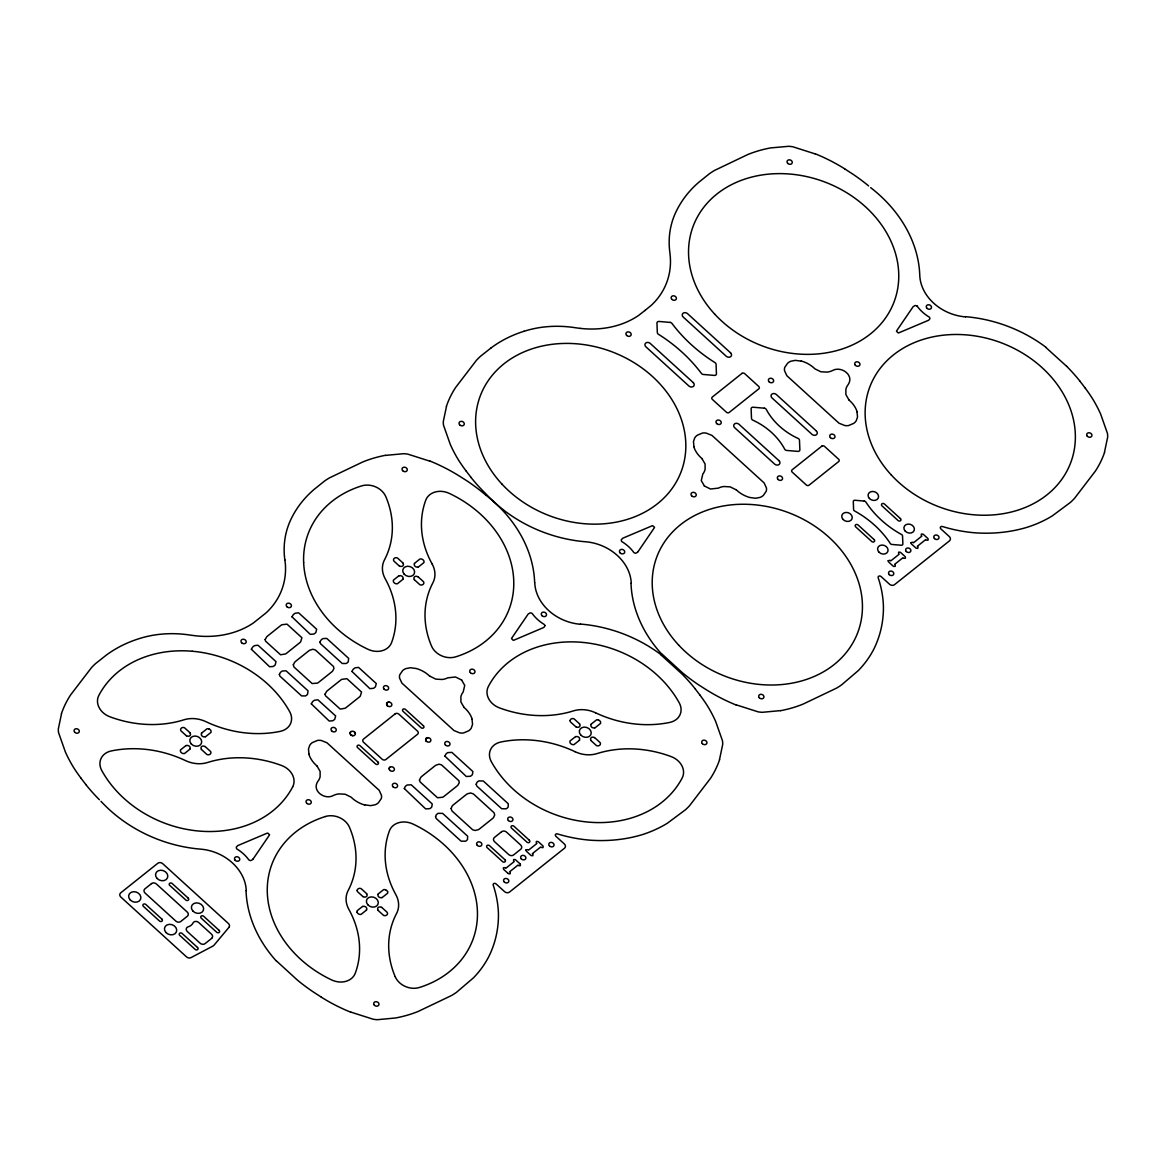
<?xml version="1.0" encoding="UTF-8"?>
<svg xmlns="http://www.w3.org/2000/svg" width="1166" height="1166" viewBox="0 0 1166 1166"><rect width="100%" height="100%" fill="white"/><g stroke="black" fill="none" stroke-linecap="round" stroke-linejoin="round"><path stroke-width="1.5" d="M357.16 890.416L357.292 891.218A1.938 1.589 20.6 0 0 357.787 891.903L363.063 896.712M570.087 720.632L570.218 721.433A1.938 1.589 20.6 0 0 570.713 722.133L575.989 726.928M61.521 713.723L58.3 729.071A33.45 27.343 20.6 0 0 58.562 732.656L65.369 751.953A146.1 119.384 20.6 0 0 73.764 767.782A175.862 143.709 20.6 0 0 80.979 778.159M446.505 406.336L443.269 421.698A33.45 27.343 20.6 0 0 443.532 425.269L450.353 444.581A146.1 119.384 20.6 0 0 458.734 460.41A175.862 143.709 20.6 0 0 465.963 470.787M719.495 759.664L722.731 744.302A33.45 27.343 20.6 0 0 722.468 740.731L715.647 721.419A146.1 119.384 20.6 0 0 707.266 705.59A175.862 143.709 20.6 0 0 700.037 695.213M1104.479 452.277L1107.7 436.929A33.45 27.343 20.6 0 0 1107.438 433.344L1100.631 414.047A146.1 119.384 20.6 0 0 1092.236 398.218A175.862 143.709 20.6 0 0 1085.021 387.841M253.022 859.109L269.157 835.468A3.309 2.711 20.6 0 0 269.521 834.623L267.655 833.078A3.44 2.813 20.6 0 0 266.81 833.326L237.747 845.612L236.246 847.186L236.611 848.804A36.802 30.068 20.6 0 1 248.956 860.027L250.282 860.595A4.052 3.309 20.6 0 0 252.935 859.065M637.991 551.737L654.126 528.081A3.309 2.711 20.6 0 0 654.505 527.236L652.639 525.706A3.44 2.813 20.6 0 0 651.779 525.953L622.717 538.24L621.23 539.814L621.58 541.432A36.802 30.068 20.6 0 1 633.94 552.64L635.266 553.223A4.052 3.309 20.6 0 0 637.904 551.678M645.046 310.418L638.531 315.49A87.217 71.272 20.6 0 1 580.216 328.375M186.123 745.438L180.745 749.723A1.603 1.312 20.6 0 0 180.424 750.146L180.468 751.443A3.469 2.828 20.6 0 0 182.683 753.455L184.199 753.586A1.603 1.312 20.6 0 0 184.709 753.338L190.087 749.053M201.412 733.254L206.79 728.954A1.603 1.312 20.6 0 1 207.3 728.706L208.816 728.837M399.049 575.654L393.671 579.939A1.603 1.312 20.6 0 0 393.35 580.362L393.394 581.659A3.469 2.828 20.6 0 0 395.609 583.67L397.125 583.802A1.603 1.312 20.6 0 0 397.635 583.554L403.013 579.269M414.338 563.47L419.716 559.17A1.603 1.312 20.6 0 1 420.226 558.922L421.742 559.053A3.469 2.828 20.6 0 1 423.943 561.079L424.016 562.376A1.603 1.312 20.6 0 1 423.681 562.784L418.303 567.084M205.376 736.868L210.755 732.569A1.603 1.312 20.6 0 0 211.075 732.161L211.031 730.849A3.469 2.828 20.6 0 0 208.816 728.852M362.728 906.303L357.335 910.588A1.603 1.312 20.6 0 0 357.015 910.996L357.058 912.308M378.003 894.103L383.395 889.818A1.603 1.312 20.6 0 1 383.891 889.571L385.421 889.687M575.654 736.518L570.261 740.804A1.603 1.312 20.6 0 0 569.941 741.212L569.985 742.523A3.469 2.828 20.6 0 0 572.215 744.535L573.73 744.666A1.603 1.312 20.6 0 0 574.24 744.418L579.619 740.133M590.929 724.334L596.322 720.034A1.603 1.312 20.6 0 1 596.817 719.786L598.347 719.918M366.692 909.903L361.314 914.202A1.603 1.312 20.6 0 1 360.804 914.45L359.274 914.319A3.469 2.828 20.6 0 1 357.073 912.308M381.967 897.718L387.36 893.433A1.603 1.312 20.6 0 0 387.68 893.025L387.637 891.713M594.893 727.934L600.286 723.649A1.603 1.312 20.6 0 0 600.607 723.241L600.563 721.929A3.469 2.828 20.6 0 0 598.347 719.918M644.944 310.491L651.328 305.288A87.217 71.272 20.6 0 0 670.275 256.549L669.867 252.512A104.051 85.031 20.6 0 1 677.475 208.889A128.726 105.188 20.6 0 1 699.075 182.042L709.54 173.647A95.175 77.772 20.6 0 1 714.51 170.44L747.814 154.524A123.188 100.655 20.6 0 1 770.42 147.936L788.653 146.304A33.45 27.343 20.6 0 1 792.822 146.77L814.961 153.839M491.061 347.92L480.538 356.242A95.175 77.772 20.6 0 0 476.471 360.265L455.6 387.52A123.188 100.655 20.6 0 0 446.403 406.307M385.48 455.396L403.669 453.691A33.45 27.343 20.6 0 1 407.838 454.142L429.992 461.211M780.52 710.604L762.331 712.309A33.45 27.343 20.6 0 1 758.162 711.858L736.008 704.789M580.216 328.404L575.508 327.748A104.051 85.031 20.6 0 0 523.942 331.319M801.246 361.139L795.329 360.367L790.898 361.212A12.083 9.882 20.6 0 0 787.56 363.296L784.733 367.421A10.669 8.716 20.6 0 0 784.543 370.715L786.861 375.714L838.995 423.2L844.694 425.503A10.669 8.716 20.6 0 0 848.557 425.561L853.585 423.433A12.083 9.882 20.6 0 0 856.238 420.737L857.535 417.02L857.025 411.933M364.754 804.861L370.671 805.633L375.102 804.788A12.083 9.882 20.6 0 0 378.44 802.704L381.267 798.579A10.669 8.716 20.6 0 0 381.457 795.285L379.139 790.286L327.005 742.8L321.306 740.497A10.669 8.716 20.6 0 0 317.444 740.439L312.415 742.567A12.083 9.882 20.6 0 0 309.762 745.263L308.465 748.98L308.975 754.067M351.039 1012.161L373.178 1019.23A33.45 27.343 20.6 0 0 377.347 1019.696L395.551 1017.976A123.188 100.655 20.6 0 0 418.171 1011.447L451.49 995.545A95.175 77.772 20.6 0 0 456.46 992.353L473.425 977.866A128.916 105.348 20.6 0 0 488.539 957.111A136.845 111.819 20.6 0 0 498.436 913.313A128.916 105.348 20.6 0 0 493.203 885.125A1.793 1.458 20.6 0 1 496.118 883.945L504.557 891.64A3.571 2.93 20.6 0 0 509.513 892.063L564.504 848.207A3.571 2.93 20.6 0 0 564.344 843.965L555.89 836.27A1.793 1.458 20.6 0 1 557.479 833.909A128.916 105.348 20.6 0 0 590.156 840.176A136.845 111.819 20.6 0 0 642.072 834.696A128.916 105.348 20.6 0 0 667.375 823.225L685.462 809.758A95.175 77.772 20.6 0 0 689.529 805.735L710.4 778.48A123.188 100.655 20.6 0 0 719.597 759.693M844.621 168.837L851.85 173.486A172.495 140.955 20.6 0 1 868.626 185.919M321.379 997.163L314.15 992.514A172.495 140.955 20.6 0 1 297.374 980.081L276.59 961.046M1045.727 347.337L1066.628 366.299M660.758 654.724L681.658 673.671A172.495 140.955 20.6 0 1 695.14 688.742M736.023 489.749L730.149 486.863L723.853 486.514A17.592 14.371 20.6 0 0 718.314 488.146L710.502 489.02L704.366 485.989M429.977 676.251L435.851 679.137L442.147 679.486A17.592 14.371 20.6 0 0 447.686 677.854L455.498 676.98L461.634 680.011M704.41 486.018L701.276 480.596L702.807 474.023A17.592 14.371 20.6 0 0 705.095 469.417L705.095 464.053L702.107 458.85M461.59 679.982L464.724 685.404L463.194 691.977A17.592 14.371 20.6 0 0 460.905 696.583L460.905 701.947L463.893 707.15M354.333 731.854L354.726 732.219A2.667 2.186 20.6 0 1 355.339 733.472L355.382 733.691M485.814 495.113L483.642 493.305A172.495 140.955 20.6 0 0 466.896 480.829L459.637 476.224A158.284 129.339 20.6 0 0 430.05 461.066M870.652 187.624L870.783 187.741A128.843 105.29 20.6 0 1 919.77 275.293A44.906 36.7 20.6 0 0 965.39 316.875M403.101 563.12L397.825 558.31A1.938 1.589 20.6 0 0 397.038 557.844L396.119 557.683A3.104 2.536 20.6 0 0 393.525 559.782L393.612 560.569A1.938 1.589 20.6 0 0 394.108 561.269L399.384 566.078M417.967 576.66L423.243 581.47A1.938 1.589 20.6 0 1 423.739 582.169L423.856 582.956A3.104 2.536 20.6 0 1 421.232 585.026L420.314 584.895A1.938 1.589 20.6 0 1 419.527 584.428L414.251 579.619M579.691 723.969L574.415 719.174A1.938 1.589 20.6 0 0 573.628 718.708L572.71 718.548A3.104 2.536 20.6 0 0 570.13 720.646M594.558 737.524L599.849 742.334A1.938 1.589 20.6 0 1 600.33 743.019L600.461 743.821A3.104 2.536 20.6 0 1 597.823 745.876L596.919 745.744A1.938 1.589 20.6 0 1 596.132 745.293L590.856 740.483M519.803 863.656L515.97 860.158A2.784 2.274 20.6 0 0 515.037 859.561L513.638 859.561L513.608 860.916A2.857 2.332 20.6 0 0 514.177 861.587L505.796 868.276A2.784 2.274 20.6 0 0 504.863 867.664L503.391 867.752L503.45 869.02A2.857 2.332 20.6 0 0 504.004 869.705L507.851 873.203M190.175 732.904L184.884 728.094A1.938 1.589 20.6 0 0 184.111 727.628L183.193 727.467A3.104 2.536 20.6 0 0 180.599 729.566L180.686 730.353A1.938 1.589 20.6 0 0 181.182 731.053L186.458 735.863M205.041 746.444L210.317 751.254A1.938 1.589 20.6 0 1 210.813 751.953L210.929 752.74A3.104 2.536 20.6 0 1 208.306 754.796L207.388 754.679A1.938 1.589 20.6 0 1 206.601 754.213L201.324 749.403M366.765 893.754L361.489 888.944A1.938 1.589 20.6 0 0 360.702 888.492L359.784 888.332A3.104 2.536 20.6 0 0 357.204 890.43M381.632 907.308L386.923 912.118A1.938 1.589 20.6 0 1 387.404 912.803L387.535 913.605A3.104 2.536 20.6 0 1 384.897 915.66L383.993 915.529A1.938 1.589 20.6 0 1 383.206 915.062L377.93 910.267M100.961 801.304L101.34 801.683A128.843 105.29 20.6 0 0 200.61 849.139A44.906 36.7 20.6 0 1 246.259 890.707M916.972 305.886L915.106 305.477L913.167 306.643L896.843 330.532A3.44 2.813 20.6 0 0 896.508 331.246L898.184 332.937A3.309 2.711 20.6 0 0 899.19 332.674L927.947 320.533A4.052 3.309 20.6 0 0 929.914 318.318L929.389 317.196A36.802 30.068 20.6 0 1 917.044 305.973L917.044 305.973M848.877 399.778L845.875 394.574L845.889 389.211A17.592 14.371 20.6 0 1 848.163 384.605C854.532 375.175 841.269 365.716 832.655 370.482A17.592 14.371 20.6 0 1 827.117 372.114L820.835 371.765L814.947 368.879A26.585 21.717 20.6 0 0 801.275 360.994M317.137 766.222L320.125 771.426L320.111 776.789A17.592 14.371 20.6 0 1 317.837 781.395C311.468 790.825 324.731 800.284 333.345 795.518A17.592 14.371 20.6 0 1 338.883 793.886L345.165 794.235L351.053 797.121A26.585 21.717 20.6 0 0 364.725 805.006M661.559 653.674L682.358 672.695A172.495 140.955 20.6 0 0 699.104 685.171L706.363 689.776A158.284 129.339 20.6 0 0 735.95 704.934M1080.08 381.369L1085.036 387.841M695.111 688.756L700.052 695.213M470.889 477.244L465.948 470.787M85.92 784.631L80.964 778.159M472.041 719.32L472.551 724.392L471.268 728.109A12.083 9.882 20.6 0 1 468.601 730.82L463.587 732.948A10.669 8.716 20.6 0 1 459.725 732.875L454.026 730.572L401.891 683.087L399.574 678.087A10.669 8.716 20.6 0 1 399.749 674.808L402.576 670.669A12.083 9.882 20.6 0 1 405.914 668.599L410.359 667.739L416.262 668.512A26.585 21.717 20.6 0 1 429.86 676.324M693.959 446.68L693.449 441.608L694.732 437.891A12.083 9.882 20.6 0 1 697.399 435.18L702.413 433.052A10.669 8.716 20.6 0 1 706.275 433.125L711.974 435.428L764.109 482.913L766.426 487.913A10.669 8.716 20.6 0 1 766.251 491.192L763.424 495.331A12.083 9.882 20.6 0 1 760.086 497.401L755.641 498.261L749.738 497.488A26.585 21.717 20.6 0 1 736.14 489.676M284.898 559.884L285.349 563.936A87.217 71.272 20.6 0 1 266.329 612.646L253.547 622.863A87.217 71.272 20.6 0 1 195.247 635.747L190.539 635.135A104.051 85.031 20.6 0 0 138.958 638.706A128.726 105.188 20.6 0 0 106.077 655.292L95.554 663.614A95.175 77.772 20.6 0 0 91.487 667.637L70.63 694.892A123.188 100.655 20.6 0 0 61.419 713.679M352.846 735.702A2.667 2.186 20.6 0 1 350.835 731.709M387.447 705.794A2.667 2.186 20.6 0 1 389.153 702.136M389.153 768.788A2.653 2.172 20.6 0 1 389.867 767.272M426.479 741.343A2.667 2.186 20.6 0 1 428.184 737.684M99.358 799.716A172.495 140.955 20.6 0 1 85.89 784.645M276.415 961.134A128.916 105.348 20.6 0 1 246.041 890.707M350.981 1012.307A158.284 129.339 20.6 0 1 321.35 997.207M580.435 624.072A128.916 105.348 20.6 0 1 660.874 654.578M580.42 624.262A44.906 36.7 20.6 0 1 534.757 582.665M485.712 495.04A128.726 105.188 20.6 0 1 534.64 582.519M385.436 455.308A123.188 100.655 20.6 0 0 362.845 461.925L329.541 477.827A95.175 77.772 20.6 0 0 324.556 481.019L314.12 489.414A128.726 105.188 20.6 0 0 292.491 516.261A104.051 85.031 20.6 0 0 284.839 559.928M317.225 766.135A26.585 21.717 20.6 0 1 308.815 754.081M325.314 816.55A107.33 87.712 20.6 0 0 267.32 893.039A107.33 87.712 20.6 0 0 331.742 979.979A17.884 14.619 20.6 0 0 355.251 973.26A101.967 83.325 20.6 0 0 348.882 909.422A26.833 21.921 20.6 0 1 348.153 890.533A101.967 83.325 20.6 0 0 349.509 827.35A17.884 14.619 20.6 0 0 325.299 816.535M292.681 786.846A107.33 87.712 20.6 0 1 199.284 831.081A107.33 87.712 20.6 0 1 101.763 770.522A17.884 14.619 20.6 0 1 111.207 750.962A101.967 83.325 20.6 0 1 185.525 760.611A26.833 21.921 20.6 0 0 207.577 762.491A101.967 83.325 20.6 0 1 281.633 765.523A17.884 14.619 20.6 0 1 292.695 786.846M463.806 707.237A26.585 21.717 20.6 0 1 472.201 719.291M432.134 563.965A101.967 83.325 20.6 0 1 425.779 500.127A17.884 14.619 20.6 0 1 449.304 493.393A107.33 87.712 20.6 0 1 513.725 580.347A107.33 87.712 20.6 0 1 455.731 656.837A17.884 14.619 20.6 0 1 431.507 646.022A101.967 83.325 20.6 0 1 432.877 582.84A26.833 21.921 20.6 0 0 432.134 563.965M848.775 399.865A26.585 21.717 20.6 0 1 857.185 411.919M702.209 458.763A26.585 21.717 20.6 0 1 693.799 446.709M491.148 347.862A128.843 105.29 20.6 0 1 524.044 331.261M470.86 477.258A172.495 140.955 20.6 0 0 484.327 492.329L486.324 494.297A128.843 105.29 20.6 0 0 585.58 541.767A44.906 36.7 20.6 0 1 631.243 583.335M661.384 653.762A128.916 105.348 20.6 0 1 631.01 583.321M780.564 710.692A123.188 100.655 20.6 0 0 803.155 704.075L836.459 688.173A95.175 77.772 20.6 0 0 841.444 684.981L858.395 670.494A128.916 105.348 20.6 0 0 873.509 649.739A136.845 111.819 20.6 0 0 883.405 605.926A128.916 105.348 20.6 0 0 878.187 577.753A1.793 1.458 20.6 0 1 881.088 576.558L889.541 584.253A3.571 2.93 20.6 0 0 894.482 584.676L949.488 540.835A3.571 2.93 20.6 0 0 949.313 536.593L940.875 528.898A1.793 1.458 20.6 0 1 942.449 526.522A128.814 105.261 20.6 0 0 975.097 532.818A136.845 111.819 20.6 0 0 1027.042 527.309A128.916 105.348 20.6 0 0 1052.359 515.838L1070.432 502.386A95.175 77.772 20.6 0 0 1074.513 498.363L1095.37 471.108A123.188 100.655 20.6 0 0 1104.581 452.321M965.404 316.686A128.916 105.348 20.6 0 1 1045.844 347.191M1066.642 366.284A172.495 140.955 20.6 0 1 1080.11 381.355M815.019 153.693A158.284 129.339 20.6 0 1 844.65 168.793M362.859 906.478A2.609 2.128 20.6 0 1 366.474 909.786M385.407 889.702A3.469 2.828 20.6 0 1 387.622 891.713M381.836 897.528A2.609 2.128 20.6 0 1 378.221 894.235M366.62 893.841A2.623 2.143 20.6 0 1 363.165 896.596M378.075 910.18A2.623 2.143 20.6 0 1 381.53 907.425M591.002 740.395A2.623 2.143 20.6 0 1 594.456 737.641M579.546 724.057A2.623 2.143 20.6 0 1 576.091 726.812M575.785 736.708A2.609 2.128 20.6 0 1 579.4 740.002M594.762 727.744A2.609 2.128 20.6 0 1 591.147 724.45M418.171 566.895A2.609 2.128 20.6 0 1 414.542 563.586M399.18 575.844A2.609 2.128 20.6 0 1 402.809 579.138M414.396 579.531A2.623 2.143 20.6 0 1 417.865 576.776M402.955 563.193A2.623 2.143 20.6 0 1 399.486 565.947M190.029 732.977A2.623 2.143 20.6 0 1 186.56 735.731M201.47 749.315A2.623 2.143 20.6 0 1 204.939 746.561M205.245 736.679A2.609 2.128 20.6 0 1 201.616 733.37M186.254 745.628A2.609 2.128 20.6 0 1 189.883 748.922M519.803 863.656A2.857 2.332 20.6 0 1 520.371 864.341L520.357 865.682L518.943 865.697A2.784 2.274 20.6 0 1 518.025 865.085L509.644 871.774A2.857 2.332 20.6 0 1 510.198 872.445L510.256 873.728L508.784 873.8A2.784 2.274 20.6 0 1 507.851 873.203M404.325 788.566L425.663 808.913L429.758 808.665A8.687 7.098 20.6 0 0 431.77 806.959L432.236 803.957L411.219 784.791L407.123 785.024A8.687 7.098 20.6 0 0 405.127 786.729L404.325 788.566M419.454 780.127L420.095 781.905L437.512 797.748L442.73 797.238A11.645 9.517 20.6 0 0 444.013 796.378L456.839 786.146A11.645 9.517 20.6 0 0 457.932 785.126L459.258 782.663L458.865 780.71L441.491 764.852L438.984 764.196L436.026 765.173A11.645 9.517 20.6 0 0 434.758 766.018L421.917 776.264A11.645 9.517 20.6 0 0 420.839 777.285L419.454 780.127M444.96 756.166L466.313 776.498L470.408 776.25A8.687 7.098 20.6 0 0 472.419 774.559L472.886 771.542L451.869 752.376L447.773 752.624A8.687 7.098 20.6 0 0 445.762 754.315L444.96 756.166M435.545 816.681L436.201 818.503L461.066 841.152L465.496 841.211A7.331 5.99 20.6 0 0 467.493 839.505L467.653 836.211L442.628 813.387L438.197 813.329A7.331 5.99 20.6 0 0 436.201 815.034L435.545 816.681M451.082 808.49L451.971 810.938L472.711 829.798L475.232 830.498L478.337 829.667A9.824 8.016 20.6 0 0 479.634 828.837L492.475 818.59A9.824 8.016 20.6 0 0 493.539 817.555L494.705 814.961L494.063 812.775L473.352 793.886L470.554 792.967L467.449 793.798A9.824 8.016 20.6 0 0 466.152 794.629L453.326 804.861A9.824 8.016 20.6 0 0 452.262 805.91L451.082 808.49M476.194 784.266L476.85 786.103L501.701 808.738L506.131 808.796A7.331 5.99 20.6 0 0 508.128 807.091L508.303 803.811L483.278 780.987L478.832 780.914A7.331 5.99 20.6 0 0 476.836 782.619L476.194 784.266M525.939 850.029L526.099 850.743A2.784 2.274 20.6 0 0 526.74 851.574L530.574 855.072A2.857 2.332 20.6 0 0 531.332 855.596L532.833 855.727L533.008 854.474A2.784 2.274 20.6 0 0 532.366 853.643L540.747 846.968A2.857 2.332 20.6 0 0 541.505 847.493L542.992 847.624L543.181 846.37A2.784 2.274 20.6 0 0 542.54 845.539L538.707 842.041A2.857 2.332 20.6 0 0 537.949 841.517L536.36 841.444L536.273 842.639A2.784 2.274 20.6 0 0 536.914 843.47L528.533 850.145A2.857 2.332 20.6 0 0 527.775 849.62L525.939 850.029M888.186 560.773L888.419 561.648A2.857 2.332 20.6 0 0 888.988 562.318L892.821 565.816A2.784 2.274 20.6 0 0 893.754 566.428L895.226 566.355L895.182 565.073A2.857 2.332 20.6 0 0 894.613 564.388L902.994 557.712A2.784 2.274 20.6 0 0 903.927 558.325L905.399 558.237L905.341 556.969A2.857 2.332 20.6 0 0 904.787 556.284L900.954 552.786A2.784 2.274 20.6 0 0 900.021 552.188L898.607 552.188L898.592 553.529A2.857 2.332 20.6 0 0 899.146 554.214L890.78 560.89A2.784 2.274 20.6 0 0 889.847 560.292L888.186 560.773M910.923 542.642L911.069 543.371A2.784 2.274 20.6 0 0 911.71 544.201L915.558 547.699A2.857 2.332 20.6 0 0 916.316 548.224L917.802 548.355L917.992 547.102A2.784 2.274 20.6 0 0 917.351 546.271L925.717 539.581A2.857 2.332 20.6 0 0 926.489 540.106L927.976 540.237L928.165 538.984A2.784 2.274 20.6 0 0 927.509 538.153L923.676 534.655A2.857 2.332 20.6 0 0 922.918 534.13L921.344 534.057L921.242 535.252A2.784 2.274 20.6 0 0 921.883 536.083L913.503 542.773A2.857 2.332 20.6 0 0 912.745 542.248L910.923 542.642M544.901 625.559L544.901 625.676A4.052 3.309 20.6 0 1 542.933 627.833L514.221 640.061A3.309 2.711 20.6 0 1 513.2 640.309L511.539 638.618A3.44 2.813 20.6 0 1 511.874 637.919L528.198 614.016L530.282 612.82L532.075 613.345A36.802 30.068 20.6 0 0 544.318 624.51L544.901 625.559M251.375 649.258L269.608 666.763L273.106 666.486A10.086 8.249 20.6 0 0 275.22 664.882L276.021 661.647L257.978 645.221L254.64 645.629A10.086 8.249 20.6 0 0 252.526 647.232L251.375 649.258M265.148 639.58L265.6 641.183L280.554 654.767L285.466 653.98A13.54 11.062 20.6 0 0 286.719 653.12L299.56 642.874A13.54 11.062 20.6 0 0 300.653 641.868L301.907 637.729L286.996 624.131L281.88 624.757A13.54 11.062 20.6 0 0 280.612 625.617L267.786 635.864A13.54 11.062 20.6 0 0 266.679 636.869L265.148 639.58M292.025 616.843L310.258 634.348L313.756 634.071A10.086 8.249 20.6 0 0 315.855 632.468L316.671 629.232L298.627 612.82L295.289 613.214A10.086 8.249 20.6 0 0 293.176 614.817L292.025 616.843M311.307 703.841L329.22 721.054L332.689 720.763A10.261 8.381 20.6 0 0 334.802 719.16L335.633 715.939L317.895 699.804L314.572 700.227A10.261 8.381 20.6 0 0 312.473 701.83L311.307 703.841M325.066 694.149L325.503 695.738L340.195 709.088L345.078 708.272A13.773 11.252 20.6 0 0 346.331 707.412L359.172 697.181A13.773 11.252 20.6 0 0 360.265 696.16L361.547 692.065L346.9 678.685L341.798 679.341A13.773 11.252 20.6 0 0 340.545 680.215L327.704 690.447A13.773 11.252 20.6 0 0 326.611 691.453L325.066 694.149M351.957 671.441L369.87 688.654L373.339 688.348A10.261 8.381 20.6 0 0 375.452 686.745L376.283 683.538L358.545 667.389L355.222 667.812A10.261 8.381 20.6 0 0 353.109 669.415L351.957 671.441M279.374 674.429L279.855 676.091L301.615 695.913L305.434 695.927A8.337 6.807 20.6 0 0 307.547 694.324L308.028 690.797L286.093 670.829L282.464 670.975A8.337 6.807 20.6 0 0 280.35 672.563L279.374 674.429M293.322 664.795L293.978 667.025L312.138 683.538L317.458 683.116A11.179 9.139 20.6 0 0 318.726 682.27L331.567 672.024A11.179 9.139 20.6 0 0 332.645 671.004L333.942 668.526L333.491 666.515L315.374 649.972L312.794 649.258L309.806 650.205A11.179 9.139 20.6 0 0 308.524 651.051L295.698 661.282A11.179 9.139 20.6 0 0 294.619 662.317L293.322 664.795M320.009 642.014L320.504 643.69L342.265 663.498L346.069 663.512A8.337 6.807 20.6 0 0 348.197 661.924L348.678 658.382L326.742 638.429L323.113 638.56A8.337 6.807 20.6 0 0 320.985 640.149L320.009 642.014M228.944 927.364L214.238 944.941A7.156 5.845 20.6 0 1 212.576 946.267L191.02 957.607A3.571 2.93 20.6 0 1 186.531 956.892L120.885 897.091A3.571 2.93 20.6 0 1 120.71 892.85L157.804 863.277A3.571 2.93 20.6 0 1 162.759 863.7L228.405 923.501A3.571 2.93 20.6 0 1 228.944 927.364M741.955 373.411L712.28 397.081A1.968 1.603 20.6 0 0 712.368 399.413L726.462 412.239A1.968 1.603 20.6 0 0 729.173 412.473L758.847 388.803A1.968 1.603 20.6 0 0 758.76 386.471L744.68 373.645A1.968 1.603 20.6 0 0 741.955 373.411M151.507 883.595L144.934 888.842A3.571 2.93 20.6 0 0 145.094 893.083L175.804 921.067A3.571 2.93 20.6 0 0 180.759 921.49L187.347 916.243A3.571 2.93 20.6 0 0 187.172 912.001L156.463 884.032A3.571 2.93 20.6 0 0 151.507 883.595M395.172 713.854L363.457 739.127A2.682 2.186 20.6 0 0 363.588 742.305L382.142 759.212A2.682 2.186 20.6 0 0 385.859 759.532L417.559 734.245A2.682 2.186 20.6 0 0 417.443 731.067L398.889 714.16A2.682 2.186 20.6 0 0 395.172 713.854M821.811 446.155L792.137 469.811A1.968 1.603 20.6 0 0 792.224 472.143L806.304 484.969A1.968 1.603 20.6 0 0 809.029 485.202L838.704 461.532A1.968 1.603 20.6 0 0 838.616 459.215L824.522 446.389A1.968 1.603 20.6 0 0 821.811 446.155M211.658 938.382L205.07 943.629A3.571 2.93 20.6 0 1 200.129 943.207L187.332 931.561A3.571 2.93 20.6 0 1 188.207 926.781A9.853 8.06 20.6 0 0 193.046 922.933A3.571 2.93 20.6 0 1 198.686 922.495L211.483 934.155A3.571 2.93 20.6 0 1 211.658 938.382M501.584 831.737L494.413 837.465A3.571 2.93 20.6 0 0 494.573 841.692L508.653 854.518A3.571 2.93 20.6 0 0 513.608 854.94L520.779 849.212A3.571 2.93 20.6 0 0 520.619 844.986L506.54 832.16A3.571 2.93 20.6 0 0 501.584 831.737M670.129 322.414L658.979 321.452A2.143 1.749 20.6 0 0 656.954 323.069L657.332 332.616A2.143 1.749 20.6 0 0 658.338 334.205A144.773 118.305 20.6 0 1 701.466 373.484A2.143 1.749 20.6 0 0 703.258 374.461L714.408 375.408A2.143 1.749 20.6 0 0 716.434 373.79L716.07 364.258A2.143 1.749 20.6 0 0 715.05 362.655A144.773 118.305 20.6 0 1 671.922 323.376A2.143 1.749 20.6 0 0 670.129 322.414M764.298 408.187L753.149 407.225A2.143 1.749 20.6 0 0 751.123 408.843L751.502 418.39A2.143 1.749 20.6 0 0 752.813 420.139A62.031 50.677 20.6 0 1 784.718 449.202A2.143 1.749 20.6 0 0 786.686 450.44L797.836 451.388A2.143 1.749 20.6 0 0 799.861 449.77L799.482 440.238A2.143 1.749 20.6 0 0 798.171 438.489A62.031 50.677 20.6 0 1 766.266 409.412A2.143 1.749 20.6 0 0 764.298 408.187M864.268 501.074L854.984 500.272A1.793 1.458 20.6 0 0 853.293 501.628L853.599 509.571A1.793 1.458 20.6 0 0 854.561 510.956A90.817 74.216 20.6 0 1 890.328 543.545A1.793 1.458 20.6 0 0 891.888 544.449L901.172 545.236A1.793 1.458 20.6 0 0 902.863 543.881L902.542 535.937A1.793 1.458 20.6 0 0 901.595 534.553A90.817 74.216 20.6 0 1 865.828 501.978A1.793 1.458 20.6 0 0 864.268 501.074M730.543 352.817L687.546 313.654A3.221 2.638 20.6 0 0 683.087 313.26A3.221 2.638 20.6 0 0 683.247 317.079L726.243 356.242A3.221 2.638 20.6 0 0 730.703 356.636A3.221 2.638 20.6 0 0 730.543 352.817M816.273 430.895L776.352 394.531A3.221 2.638 20.6 0 0 771.892 394.152A3.221 2.638 20.6 0 0 772.038 397.956L811.959 434.335A3.221 2.638 20.6 0 0 816.419 434.714A3.221 2.638 20.6 0 0 816.273 430.895M900.429 518.593L884.44 504.018A1.793 1.458 20.6 0 0 881.962 503.814A1.793 1.458 20.6 0 0 882.035 505.927L898.039 520.502A1.793 1.458 20.6 0 0 900.516 520.706A1.793 1.458 20.6 0 0 900.429 518.593M874.106 539.581L858.118 525.006A1.793 1.458 20.6 0 0 855.64 524.802A1.793 1.458 20.6 0 0 855.727 526.915L871.716 541.49A1.793 1.458 20.6 0 0 874.194 541.694A1.793 1.458 20.6 0 0 874.106 539.581M693.216 382.579L650.22 343.416A3.221 2.638 20.6 0 0 645.76 343.037A3.221 2.638 20.6 0 0 645.92 346.841L688.917 386.019A3.221 2.638 20.6 0 0 693.362 386.398A3.221 2.638 20.6 0 0 693.216 382.579M778.946 460.657L739.011 424.293A3.221 2.638 20.6 0 0 734.565 423.914A3.221 2.638 20.6 0 0 734.711 427.733L774.632 464.097A3.221 2.638 20.6 0 0 779.092 464.476A3.221 2.638 20.6 0 0 778.946 460.657M423.404 725.762L405.476 709.453A1.793 1.458 20.6 0 0 403.013 709.234A1.793 1.458 20.6 0 0 403.086 711.362L421.013 727.671A1.793 1.458 20.6 0 0 423.477 727.89A1.793 1.458 20.6 0 0 423.404 725.762M529.32 840.234L513.958 826.242A1.793 1.458 20.6 0 0 511.48 826.038A1.793 1.458 20.6 0 0 511.568 828.152L526.93 842.143A1.793 1.458 20.6 0 0 529.393 842.348A1.793 1.458 20.6 0 0 529.32 840.234M504.907 859.692L489.545 845.7A1.793 1.458 20.6 0 0 487.082 845.496A1.793 1.458 20.6 0 0 487.155 847.609L502.517 861.601A1.793 1.458 20.6 0 0 504.995 861.805A1.793 1.458 20.6 0 0 504.907 859.692M377.93 762.025L360.017 745.701A1.793 1.458 20.6 0 0 357.539 745.482A1.793 1.458 20.6 0 0 357.627 747.61L375.539 763.934A1.793 1.458 20.6 0 0 378.017 764.138A1.793 1.458 20.6 0 0 377.93 762.025M188.163 898.097L172.174 883.522A1.793 1.458 20.6 0 0 169.697 883.303A1.793 1.458 20.6 0 0 169.784 885.431L185.773 899.992A1.793 1.458 20.6 0 0 188.251 900.21A1.793 1.458 20.6 0 0 188.163 898.097M219.048 930.308L203.7 916.316A1.793 1.458 20.6 0 0 201.222 916.112A1.793 1.458 20.6 0 0 201.295 918.225L216.657 932.217A1.793 1.458 20.6 0 0 219.135 932.421A1.793 1.458 20.6 0 0 219.048 930.308M197.52 947.477L182.158 933.485A1.793 1.458 20.6 0 0 179.681 933.281A1.793 1.458 20.6 0 0 179.768 935.394L195.116 949.386A1.793 1.458 20.6 0 0 197.593 949.59A1.793 1.458 20.6 0 0 197.52 947.477M161.855 919.085L145.852 904.51A1.793 1.458 20.6 0 0 143.374 904.291A1.793 1.458 20.6 0 0 143.462 906.419L159.451 920.98A1.793 1.458 20.6 0 0 161.928 921.198A1.793 1.458 20.6 0 0 161.855 919.085M286.851 606.684A2.682 2.186 20.6 0 0 291.311 606.422A2.682 2.186 20.6 0 0 288.293 603.172A2.682 2.186 20.6 0 0 286.851 606.684M241.624 642.743A2.682 2.186 20.6 0 0 246.084 642.481A2.682 2.186 20.6 0 0 243.067 639.23A2.682 2.186 20.6 0 0 241.624 642.743M549.463 845.889A2.682 2.186 20.6 0 0 553.923 845.627A2.682 2.186 20.6 0 0 550.906 842.377A2.682 2.186 20.6 0 0 549.463 845.889M504.237 881.948A2.682 2.186 20.6 0 0 508.697 881.685A2.682 2.186 20.6 0 0 505.68 878.435A2.682 2.186 20.6 0 0 504.237 881.948M306.643 803.17A2.682 2.186 20.6 0 0 311.118 803.01A2.682 2.186 20.6 0 0 308.203 799.701A2.682 2.186 20.6 0 0 306.643 803.17M521.304 858.876A2.682 2.186 20.6 0 0 525.764 858.613A2.682 2.186 20.6 0 0 522.747 855.363A2.682 2.186 20.6 0 0 521.304 858.876M477.273 845.335A2.682 2.186 20.6 0 0 481.733 845.073A2.682 2.186 20.6 0 0 478.716 841.823A2.682 2.186 20.6 0 0 477.273 845.335M508.376 820.529A2.682 2.186 20.6 0 0 512.836 820.266A2.682 2.186 20.6 0 0 509.834 817.016A2.682 2.186 20.6 0 0 508.376 820.529M384.08 689.121A2.682 2.186 20.6 0 0 388.54 688.858A2.682 2.186 20.6 0 0 385.523 685.608A2.682 2.186 20.6 0 0 384.08 689.121M331.669 730.907A2.682 2.186 20.6 0 0 336.129 730.645A2.682 2.186 20.6 0 0 333.126 727.395A2.682 2.186 20.6 0 0 331.669 730.907M393.015 786.773A2.682 2.186 20.6 0 0 397.475 786.511A2.682 2.186 20.6 0 0 394.458 783.26A2.682 2.186 20.6 0 0 393.015 786.773M445.412 744.987A2.682 2.186 20.6 0 0 449.872 744.724A2.682 2.186 20.6 0 0 446.855 741.474A2.682 2.186 20.6 0 0 445.412 744.987M350.777 734.726A2.682 2.186 20.6 0 0 355.236 734.463A2.682 2.186 20.6 0 0 352.234 731.213A2.682 2.186 20.6 0 0 350.777 734.726M387.272 705.619A2.682 2.186 20.6 0 0 391.732 705.357A2.682 2.186 20.6 0 0 388.715 702.107A2.682 2.186 20.6 0 0 387.272 705.619M389.808 770.274A2.682 2.186 20.6 0 0 394.268 770.012A2.682 2.186 20.6 0 0 391.266 766.762A2.682 2.186 20.6 0 0 389.808 770.274M426.304 741.168A2.682 2.186 20.6 0 0 430.764 740.906A2.682 2.186 20.6 0 0 427.747 737.655A2.682 2.186 20.6 0 0 426.304 741.168M541.884 615.59A2.682 2.186 20.6 0 0 546.373 615.429A2.682 2.186 20.6 0 0 543.458 612.121A2.682 2.186 20.6 0 0 541.884 615.59M402.649 470.656A2.682 2.186 20.6 0 0 407.138 470.496A2.682 2.186 20.6 0 0 404.223 467.187A2.682 2.186 20.6 0 0 402.649 470.656M702.311 743.602A2.682 2.186 20.6 0 0 706.8 743.456A2.682 2.186 20.6 0 0 703.885 740.148A2.682 2.186 20.6 0 0 702.311 743.602M470.35 672.622A2.682 2.186 20.6 0 0 474.839 672.476A2.682 2.186 20.6 0 0 471.924 669.153A2.682 2.186 20.6 0 0 470.35 672.622M714.889 314.324A107.345 87.712 20.6 0 0 893.316 303.83A107.345 87.712 20.6 0 0 772.752 173.821A107.345 87.712 20.6 0 0 714.889 314.324M891.392 475.087A107.345 87.712 20.6 0 0 1069.878 464.797A107.345 87.712 20.6 0 0 949.474 334.671A107.345 87.712 20.6 0 0 891.392 475.087M678.568 644.973A107.345 87.712 20.6 0 0 856.995 634.479A107.345 87.712 20.6 0 0 736.416 504.455A107.345 87.712 20.6 0 0 678.568 644.973M501.963 484.109A107.345 87.712 20.6 0 0 680.39 473.615A107.345 87.712 20.6 0 0 559.826 343.606A107.345 87.712 20.6 0 0 501.963 484.109M855.319 365.25A2.682 2.186 20.6 0 0 859.808 365.089A2.682 2.186 20.6 0 0 856.893 361.781A2.682 2.186 20.6 0 0 855.319 365.25M1087.295 436.23A2.682 2.186 20.6 0 0 1091.784 436.084A2.682 2.186 20.6 0 0 1088.869 432.761A2.682 2.186 20.6 0 0 1087.295 436.23M787.633 163.269A2.682 2.186 20.6 0 0 792.122 163.123A2.682 2.186 20.6 0 0 789.207 159.815A2.682 2.186 20.6 0 0 787.633 163.269M926.853 308.203A2.682 2.186 20.6 0 0 931.342 308.057A2.682 2.186 20.6 0 0 928.428 304.749A2.682 2.186 20.6 0 0 926.853 308.203M830.396 437.614A2.682 2.186 20.6 0 0 834.856 437.352A2.682 2.186 20.6 0 0 831.839 434.102A2.682 2.186 20.6 0 0 830.396 437.614M777.984 479.401A2.682 2.186 20.6 0 0 782.444 479.139A2.682 2.186 20.6 0 0 779.427 475.888A2.682 2.186 20.6 0 0 777.984 479.401M716.653 423.535A2.682 2.186 20.6 0 0 721.113 423.273A2.682 2.186 20.6 0 0 718.096 420.022A2.682 2.186 20.6 0 0 716.653 423.535M769.05 381.748A2.682 2.186 20.6 0 0 773.51 381.486A2.682 2.186 20.6 0 0 770.493 378.236A2.682 2.186 20.6 0 0 769.05 381.748M906.288 551.503A2.682 2.186 20.6 0 0 910.748 551.241A2.682 2.186 20.6 0 0 907.731 547.991A2.682 2.186 20.6 0 0 906.288 551.503M620.079 552.83A2.682 2.186 20.6 0 0 624.568 552.669A2.682 2.186 20.6 0 0 621.653 549.361A2.682 2.186 20.6 0 0 620.079 552.83M459.652 424.803A2.682 2.186 20.6 0 0 464.126 424.657A2.682 2.186 20.6 0 0 461.211 421.334A2.682 2.186 20.6 0 0 459.652 424.803M759.314 697.764A2.682 2.186 20.6 0 0 763.788 697.603A2.682 2.186 20.6 0 0 760.873 694.295A2.682 2.186 20.6 0 0 759.314 697.764M691.613 495.783A2.682 2.186 20.6 0 0 696.102 495.637A2.682 2.186 20.6 0 0 693.187 492.329A2.682 2.186 20.6 0 0 691.613 495.783M889.206 574.576A2.682 2.186 20.6 0 0 893.666 574.313A2.682 2.186 20.6 0 0 890.649 571.063A2.682 2.186 20.6 0 0 889.206 574.576M934.432 538.517A2.682 2.186 20.6 0 0 938.892 538.255A2.682 2.186 20.6 0 0 935.875 535.005A2.682 2.186 20.6 0 0 934.432 538.517M626.594 335.371A2.682 2.186 20.6 0 0 631.054 335.108A2.682 2.186 20.6 0 0 628.051 331.858A2.682 2.186 20.6 0 0 626.594 335.371M671.82 299.312A2.682 2.186 20.6 0 0 676.28 299.05A2.682 2.186 20.6 0 0 673.263 295.8A2.682 2.186 20.6 0 0 671.82 299.312M869.384 498.465A5.364 4.387 20.6 0 0 878.304 497.94A5.364 4.387 20.6 0 0 872.27 491.44A5.364 4.387 20.6 0 0 869.384 498.465M905.21 531.098A5.364 4.387 20.6 0 0 914.129 530.574A5.364 4.387 20.6 0 0 908.11 524.073A5.364 4.387 20.6 0 0 905.21 531.098M843.062 519.453A5.364 4.387 20.6 0 0 851.982 518.928A5.364 4.387 20.6 0 0 845.948 512.428A5.364 4.387 20.6 0 0 843.062 519.453M878.887 552.086A5.364 4.387 20.6 0 0 887.807 551.562A5.364 4.387 20.6 0 0 881.788 545.061A5.364 4.387 20.6 0 0 878.887 552.086M367.771 904.743A6.078 4.97 20.6 0 0 377.944 904.393A6.078 4.97 20.6 0 0 371.327 896.887A6.078 4.97 20.6 0 0 367.771 904.743M580.697 734.959A6.078 4.97 20.6 0 0 590.87 734.609A6.078 4.97 20.6 0 0 584.253 727.103A6.078 4.97 20.6 0 0 580.697 734.959M404.106 574.095A6.078 4.97 20.6 0 0 414.265 573.759A6.078 4.97 20.6 0 0 407.663 566.253A6.078 4.97 20.6 0 0 404.106 574.095M191.18 743.879A6.078 4.97 20.6 0 0 201.339 743.544A6.078 4.97 20.6 0 0 194.737 736.038A6.078 4.97 20.6 0 0 191.18 743.879M374.33 1005.136A2.682 2.186 20.6 0 0 378.819 1004.99A2.682 2.186 20.6 0 0 375.904 1001.667A2.682 2.186 20.6 0 0 374.33 1005.136M74.668 732.175A2.682 2.186 20.6 0 0 79.157 732.029A2.682 2.186 20.6 0 0 76.242 728.721A2.682 2.186 20.6 0 0 74.668 732.175M235.109 860.202A2.682 2.186 20.6 0 0 239.598 860.056A2.682 2.186 20.6 0 0 236.669 856.733A2.682 2.186 20.6 0 0 235.109 860.202M575.042 751.691A26.833 21.921 20.6 0 0 597.109 753.571A101.967 83.325 20.6 0 1 671.164 756.603A17.884 14.619 20.6 0 1 682.212 777.911A107.33 87.712 20.6 0 1 588.801 822.147A107.33 87.712 20.6 0 1 491.294 761.602A17.884 14.619 20.6 0 1 500.724 742.042A101.967 83.325 20.6 0 1 575.042 751.691M595.505 712.776A26.833 21.921 20.6 0 0 573.439 710.881A101.967 83.325 20.6 0 1 499.383 707.849A17.884 14.619 20.6 0 1 488.335 686.541A107.33 87.712 20.6 0 1 581.747 642.32A107.33 87.712 20.6 0 1 679.253 702.865A17.884 14.619 20.6 0 1 669.823 722.41A101.967 83.325 20.6 0 1 595.505 712.761M395.187 976.671A17.884 14.619 20.6 0 0 419.396 987.485A107.33 87.712 20.6 0 0 477.404 910.996A107.33 87.712 20.6 0 0 412.983 824.041A17.884 14.619 20.6 0 0 389.459 830.76A101.967 83.325 20.6 0 0 395.813 894.599A26.833 21.921 20.6 0 1 396.557 913.488A101.967 83.325 20.6 0 0 395.187 976.671M192.215 651.24A107.33 87.712 20.6 0 0 98.819 695.475A17.884 14.619 20.6 0 0 109.866 716.769A101.967 83.325 20.6 0 0 183.922 719.801A26.833 21.921 20.6 0 1 205.974 721.696A101.967 83.325 20.6 0 0 280.292 731.344A17.884 14.619 20.6 0 0 289.736 711.77A107.33 87.712 20.6 0 0 192.215 651.24M303.641 562.391A107.33 87.712 20.6 0 0 368.062 649.331A17.884 14.619 20.6 0 0 391.572 642.612A101.967 83.325 20.6 0 0 385.217 578.773A26.833 21.921 20.6 0 1 384.474 559.884A101.967 83.325 20.6 0 0 385.844 496.716A17.884 14.619 20.6 0 0 361.62 485.901A107.33 87.712 20.6 0 0 303.641 562.391M165.995 932.538A6.267 5.116 20.6 0 0 176.401 931.925A6.267 5.116 20.6 0 0 169.376 924.332A6.267 5.116 20.6 0 0 165.995 932.538M130.169 899.89A6.267 5.116 20.6 0 0 140.576 899.278A6.267 5.116 20.6 0 0 133.536 891.698A6.267 5.116 20.6 0 0 130.169 899.89M157.089 878.435A6.267 5.116 20.6 0 0 167.496 877.823A6.267 5.116 20.6 0 0 160.456 870.23A6.267 5.116 20.6 0 0 157.089 878.435M192.915 911.069A6.267 5.116 20.6 0 0 203.321 910.457A6.267 5.116 20.6 0 0 196.296 902.878A6.267 5.116 20.6 0 0 192.915 911.069"/></g></svg>
